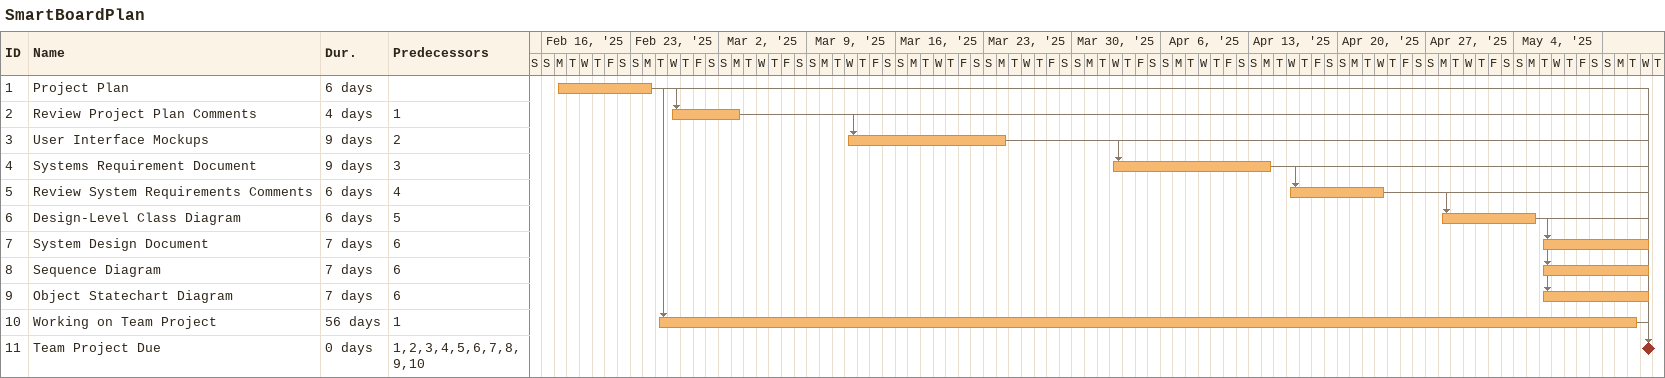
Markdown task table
SmartBoardPlan

| ID | Task | Duration | Start | Finish | Predecessors |
|---|---|---|---|---|---|
| 1 | Project Plan | 6d | 2025-02-17 | 2025-02-24 |  |
| 2 | Review Project Plan Comments | 4d | 2025-02-26 | 2025-03-03 | 1 |
| 3 | User Interface Mockups | 9d | 2025-03-12 | 2025-03-24 | 2 |
| 4 | Systems Requirement Document | 9d | 2025-04-02 | 2025-04-14 | 3 |
| 5 | Review System Requirements Comments | 6d | 2025-04-16 | 2025-04-23 | 4 |
| 6 | Design-Level Class Diagram | 6d | 2025-04-28 | 2025-05-05 | 5 |
| 7 | System Design Document | 7d | 2025-05-06 | 2025-05-14 | 6 |
| 8 | Sequence Diagram | 7d | 2025-05-06 | 2025-05-14 | 6 |
| 9 | Object Statechart Diagram | 7d | 2025-05-06 | 2025-05-14 | 6 |
| 10 | Working on Team Project | 56d | 2025-02-25 | 2025-05-13 | 1 |
| 11 | Team Project Due | 0d | 2025-05-14 | 2025-05-14 | 1, 2, 3, 4, 5, 6, 7, 8, 9, 10 |
